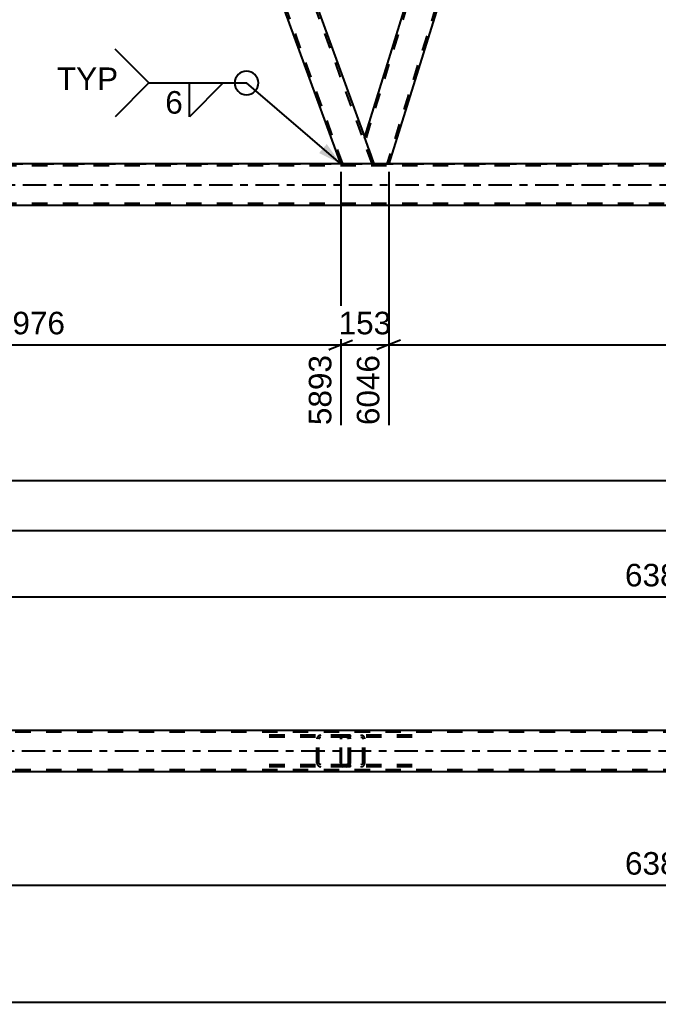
# Model space of a CAD drawing. Header units: millimetres. Extents: x 0 to 841, y 0 to 594.
# Drawn here: x 289.1 to 370.2, y 206.5 to 331.4 of the extents above; entities that cross this region are included whole.
import ezdxf

# ---------------------------------------------------------------- set-up
doc = ezdxf.new("R2010")
doc.units = ezdxf.units.MM
doc.linetypes.add('DXK_LINE_DOT2', pattern=[3.9198, 1.9599, -1.9599])
doc.linetypes.add('DXK_LINE_DOT3', pattern=[5.9187, 2.979, -0.9799, 0.9799, -0.9799])
doc.styles.add('Arial', font='arial.ttf', dxfattribs={"height": 0.2})

# ---------------------------------------------------------------- blocks, each defined once
blk = doc.blocks.new('Part-318892383-4267 - 4224')
at = {"color": 2, "linetype": 'Continuous'}
for p, q in [((369.58, 434.28), (332.88, 316.53)), ((370.9, 434.28), (369.58, 434.28)), ((370.9, 434.28), (372.44, 430.03)), ((372.44, 430.03), (335.98, 313.06)), ((334.14, 313.06), (332.88, 316.53))]:
    blk.add_line(p, q, dxfattribs=at)
at = {"color": 7, "linetype": 'DXK_LINE_DOT2'}
for p, q in [((369.83, 434.28), (333.01, 316.16)), ((372.31, 430.4), (335.73, 313.06)), ((335.98, 313.06), (334.14, 313.06))]:
    blk.add_line(p, q, dxfattribs=at)
blk = doc.blocks.new('Part-318892383-4348 - 4224')
at = {"color": 7, "linetype": 'DXK_LINE_DOT2'}
for p, q in [((778.64, 312.82), (94.15, 312.82)), ((240.48, 313.06), (778.64, 313.06)), ((778.64, 308.02), (94.15, 308.02))]:
    blk.add_line(p, q, dxfattribs=at)
at = {"color": 2, "linetype": 'Continuous'}
for p, q in [((495.69, 313.06), (255.68, 313.06)), ((495.69, 307.78), (255.68, 307.78))]:
    blk.add_line(p, q, dxfattribs=at)
at = {"color": 7, "linetype": 'DXK_LINE_DOT3'}
blk.add_line((94.15, 310.42), (778.64, 310.42), dxfattribs=at)
blk = doc.blocks.new('Part-318892383-4586 - 4224')
at = {"color": 2, "linetype": 'Continuous'}
for p, q in [((290.02, 434.28), (285.76, 434.28)), ((290.02, 434.28), (332.88, 316.53)), ((329.88, 313.06), (287.31, 430.03))]:
    blk.add_line(p, q, dxfattribs=at)
at = {"color": 7, "linetype": 'DXK_LINE_DOT2'}
for p, q in [((285.76, 434.28), (287.31, 430.03)), ((330.14, 313.06), (286.02, 434.28)), ((286.02, 434.28), (286.04, 434.28)), ((333.88, 313.06), (289.76, 434.28)), ((334.14, 313.06), (332.88, 316.53)), ((334.14, 313.06), (329.88, 313.06))]:
    blk.add_line(p, q, dxfattribs=at)
blk = doc.blocks.new('Part-318892383-3739 - 3679')
at = {"color": 2, "linetype": 'Continuous'}
for p, q in [((105.86, 241.09), (764.77, 241.09)), ((497.25, 235.81), (248.04, 235.81))]:
    blk.add_line(p, q, dxfattribs=at)
at = {"color": 7, "linetype": 'DXK_LINE_DOT2'}
for p, q in [((764.77, 240.85), (105.86, 240.85)), ((764.77, 236.05), (105.86, 236.05))]:
    blk.add_line(p, q, dxfattribs=at)
at = {"color": 7, "linetype": 'DXK_LINE_DOT3'}
blk.add_line((105.86, 238.45), (764.77, 238.45), dxfattribs=at)
blk = doc.blocks.new('Part-318892383-3936 - 3679')
at = {"color": 7, "linetype": 'DXK_LINE_DOT2'}
for p, q in [((329.86, 240.16), (329.84, 239.97)), ((329.84, 236.93), (329.84, 239.97)), ((329.92, 240.31), (329.86, 240.16)), ((330.01, 240.42), (329.92, 240.31)), ((329.97, 239.97), (329.98, 240.06)), ((329.97, 236.93), (329.97, 239.97)), ((329.98, 240.06), (330.01, 240.14)), ((330.11, 240.45), (330.01, 240.42)), ((330.01, 240.14), (330.06, 240.19)), ((330.06, 240.19), (330.11, 240.21)), ((338.97, 240.45), (330.11, 240.45)), ((338.97, 240.21), (330.11, 240.21)), ((331.1, 240.21), (331.1, 240.45)), ((332.64, 240.42), (332.44, 240.45)), ((332.44, 240.21), (332.54, 240.19)), ((332.54, 240.19), (332.62, 240.14)), ((332.62, 240.14), (332.68, 240.06)), ((332.68, 240.06), (332.69, 239.97)), ((332.69, 236.93), (332.69, 239.97)), ((332.95, 239.97), (332.91, 240.16)), ((332.95, 236.93), (332.95, 239.97)), ((329.84, 236.93), (329.86, 236.75)), ((329.86, 236.75), (329.92, 236.59)), ((329.92, 236.59), (330.01, 236.49)), ((329.98, 236.84), (329.97, 236.93)), ((330.01, 236.76), (329.98, 236.84)), ((330.06, 236.71), (330.01, 236.76)), ((330.01, 236.49), (330.11, 236.45)), ((330.11, 236.69), (330.06, 236.71)), ((338.97, 236.69), (330.11, 236.69)), ((338.97, 236.45), (330.11, 236.45)), ((331.1, 236.45), (331.1, 236.69)), ((332.54, 236.71), (332.44, 236.69)), ((332.44, 236.45), (332.64, 236.49)), ((332.62, 236.76), (332.54, 236.71)), ((332.68, 236.84), (332.62, 236.76)), ((332.69, 236.93), (332.68, 236.84)), ((332.91, 236.75), (332.95, 236.93))]:
    blk.add_line(p, q, dxfattribs=at)
for centre, start, end in [((332.46, 239.96), 23.8494, 68.8059), ((332.46, 236.95), 291.1941, 336.1506)]:
    blk.add_arc(centre, 0.492, start, end, dxfattribs=at)
blk = doc.blocks.new('Part-318892383-3906 - 3679')
at = {"color": 7, "linetype": 'DXK_LINE_DOT2'}
for p, q in [((330.59, 240.45), (319.74, 240.45)), ((330.59, 240.21), (319.74, 240.21)), ((326.88, 240.16), (326.84, 239.97)), ((326.84, 236.93), (326.84, 239.97)), ((327.1, 239.97), (327.12, 240.06)), ((327.1, 236.93), (327.1, 239.97)), ((327.12, 240.06), (327.17, 240.14)), ((327.36, 240.45), (327.16, 240.42)), ((327.17, 240.14), (327.26, 240.19)), ((327.26, 240.19), (327.36, 240.21)), ((330.79, 240.42), (330.59, 240.45)), ((330.59, 240.21), (330.69, 240.19)), ((330.69, 240.19), (330.77, 240.14)), ((330.77, 240.14), (330.83, 240.06)), ((330.83, 240.06), (330.85, 239.97)), ((330.85, 236.93), (330.85, 239.97)), ((331.1, 239.97), (331.06, 240.16)), ((331.1, 236.93), (331.1, 239.97)), ((330.59, 236.69), (319.74, 236.69)), ((330.59, 236.45), (319.74, 236.45)), ((326.84, 236.93), (326.88, 236.75)), ((327.12, 236.84), (327.1, 236.93)), ((327.17, 236.76), (327.12, 236.84)), ((327.16, 236.49), (327.36, 236.45)), ((327.26, 236.71), (327.17, 236.76)), ((327.36, 236.69), (327.26, 236.71)), ((330.69, 236.71), (330.59, 236.69)), ((330.59, 236.45), (330.79, 236.49)), ((330.77, 236.76), (330.69, 236.71)), ((330.83, 236.84), (330.77, 236.76)), ((330.85, 236.93), (330.83, 236.84)), ((331.06, 236.75), (331.1, 236.93))]:
    blk.add_line(p, q, dxfattribs=at)
for centre, start, end in [((327.34, 239.95), 110.7583, 155.68), ((330.61, 239.95), 24.32, 69.2417), ((327.34, 236.95), 204.32, 249.2417), ((330.61, 236.95), 290.7583, 335.68)]:
    blk.add_arc(centre, 0.496, start, end, dxfattribs=at)
blk = doc.blocks.new('StraightDimension-318892383-4973 - 4224')
at = {"color": 7, "linetype": 'Continuous'}
for p, q in [((250.85, 312.06), (250.85, 279.87)), ((329.88, 312.06), (329.88, 279.87)), ((252.35, 290.66), (249.35, 289.46)), ((250.85, 290.06), (329.88, 290.06)), ((328.38, 289.46), (331.38, 290.66))]:
    blk.add_line(p, q, dxfattribs=at)
at = {"color": 0}
blk.add_wipeout([(295.41, 290.81), (295.41, 295.01), (285.32, 295.01), (285.32, 290.81)], dxfattribs=at)
at = {"color": 3, "style": 'Arial'}
blk.add_text('1976', height=2.865, dxfattribs=at).set_placement((285.92, 291.41))
at = {"color": 0, "linetype": 'Continuous'}
blk.add_wipeout([(329.28, 289.36), (325.08, 289.36), (325.08, 279.27), (329.28, 279.27)], dxfattribs=at)
at = {"color": 3, "linetype": 'Continuous', "style": 'Arial'}
blk.add_text('5893', height=2.865, rotation=90.0002, dxfattribs=at).set_placement((328.68, 279.87))
blk = doc.blocks.new('StraightDimension-318892383-4989 - 4224')
at = {"color": 7, "linetype": 'Continuous'}
for p, q in [((329.88, 312.06), (329.88, 279.87)), ((335.98, 312.06), (335.98, 279.87)), ((328.38, 289.46), (331.38, 290.66)), ((329.88, 290.06), (335.98, 290.06)), ((337.48, 290.66), (334.48, 289.46))]:
    blk.add_line(p, q, dxfattribs=at)
at = {"color": 0}
blk.add_wipeout([(336.87, 290.81), (336.87, 295.01), (329, 295.01), (329, 290.81)], dxfattribs=at)
at = {"color": 0, "linetype": 'Continuous'}
blk.add_wipeout([(335.38, 289.36), (331.18, 289.36), (331.18, 279.27), (335.38, 279.27)], dxfattribs=at)
at = {"color": 3, "style": 'Arial'}
blk.add_text('153', height=2.865, dxfattribs=at).set_placement((329.6, 291.41))
at = {"color": 3, "linetype": 'Continuous', "style": 'Arial'}
blk.add_text('6046', height=2.865, rotation=90.0002, dxfattribs=at).set_placement((334.78, 279.87))
blk = doc.blocks.new('StraightDimension-318892383-5265 - 4224')
at = {"color": 7, "linetype": 'Continuous'}
blk.add_line((49.87, 272.81), (787.9, 272.81), dxfattribs=at)
blk = doc.blocks.new('StraightDimension-318892383-5009 - 4224')
at = {"color": 7, "linetype": 'Continuous'}
for p, q in [((335.98, 312.06), (335.98, 279.87)), ((415.02, 312.06), (415.02, 279.87)), ((337.48, 290.66), (334.48, 289.46)), ((335.98, 290.06), (415.02, 290.06)), ((413.52, 289.46), (416.52, 290.66))]:
    blk.add_line(p, q, dxfattribs=at)
at = {"color": 0}
blk.add_wipeout([(380.55, 290.81), (380.55, 295.01), (370.45, 295.01), (370.45, 290.81)], dxfattribs=at)
at = {"color": 3, "style": 'Arial'}
blk.add_text('1976', height=2.865, dxfattribs=at).set_placement((371.05, 291.41))
at = {"color": 0, "linetype": 'Continuous'}
blk.add_wipeout([(414.42, 289.36), (410.22, 289.36), (410.22, 279.27), (414.42, 279.27)], dxfattribs=at)
at = {"color": 3, "linetype": 'Continuous', "style": 'Arial'}
blk.add_text('8022', height=2.865, rotation=90.0002, dxfattribs=at).set_placement((413.82, 279.87))
blk = doc.blocks.new('StraightDimension-318892383-14960 - 3679')
at = {"color": 7, "linetype": 'Continuous'}
blk.add_line((242.84, 258.02), (498.05, 258.02), dxfattribs=at)
at = {"color": 0}
blk.add_wipeout([(375.49, 258.77), (375.49, 262.97), (365.4, 262.97), (365.4, 258.77)], dxfattribs=at)
at = {"color": 3, "style": 'Arial'}
blk.add_text('6380', height=2.865, dxfattribs=at).set_placement((366, 259.37))
blk = doc.blocks.new('StraightDimension-318892383-4041 - 3679')
at = {"color": 7, "linetype": 'Continuous'}
blk.add_line((96.6, 206.5), (774.03, 206.5), dxfattribs=at)
blk = doc.blocks.new('StraightDimension-318892383-14767 - 3679')
at = {"color": 7, "linetype": 'Continuous'}
blk.add_line((242.84, 221.38), (498.05, 221.38), dxfattribs=at)
at = {"color": 0}
blk.add_wipeout([(375.49, 222.13), (375.49, 226.33), (365.4, 226.33), (365.4, 222.13)], dxfattribs=at)
at = {"color": 3, "style": 'Arial'}
blk.add_text('6380', height=2.865, dxfattribs=at).set_placement((366, 222.73))
blk = doc.blocks.new('StraightDimension-318892383-14891 - 3679')
at = {"color": 7, "linetype": 'Continuous'}
blk.add_line((97.24, 266.47), (773.39, 266.47), dxfattribs=at)
blk = doc.blocks.new('WeldMark-318892383-5801 - 4224')
at = {"linetype": 'Continuous'}
blk.add_hatch(color=30, dxfattribs=at).paths.add_polyline_path([(328.1, 315.59), (329.88, 313.06), (327.12, 314.45)])
at = {"color": 3, "linetype": 'Continuous'}
for p, q in [((305.47, 323.36), (301.19, 327.64)), ((305.47, 323.36), (301.19, 319.07)), ((310.65, 323.36), (314.94, 323.36)), ((314.94, 323.36), (310.65, 319.07)), ((310.65, 319.07), (310.65, 323.36))]:
    blk.add_line(p, q, dxfattribs=at)
at = {"color": 30, "linetype": 'Continuous'}
for p in [(305.47, 323.36), (329.88, 313.06)]:
    blk.add_line(p, (317.9, 323.36), dxfattribs=at)
at = {"color": 3, "linetype": 'Continuous'}
for start, end in [(90, 270), (270, 90)]:
    blk.add_arc((317.9, 323.36), 1.5, start, end, dxfattribs=at)
at = {"color": 0}
blk.add_wipeout([(310, 319.26), (310, 322.66), (307.37, 322.66), (307.37, 319.26)], dxfattribs=at)
at = {"color": 3, "style": 'Arial'}
blk.add_text('6', height=2.87, dxfattribs=at).set_placement((307.57, 319.46))
at = {"color": 0, "linetype": 'Continuous'}
blk.add_wipeout([(301.57, 322.46), (301.57, 325.46), (293.8, 325.46), (293.8, 322.46)], dxfattribs=at)
blk.add_wipeout([(301.57, 322.46), (301.57, 325.46), (293.8, 325.46), (293.8, 322.46)], dxfattribs=at)
at = {"color": 3, "linetype": 'Continuous', "style": 'Arial'}
blk.add_text('TYP', height=2.865, dxfattribs=at).set_placement((293.8, 322.46))

msp = doc.modelspace()

# ---------------------------------------------------------------- block references
for name in ['Part-318892383-4586 - 4224', 'Part-318892383-4267 - 4224', 'Part-318892383-4348 - 4224', 'StraightDimension-318892383-14960 - 3679', 'Part-318892383-3739 - 3679', 'Part-318892383-3906 - 3679', 'Part-318892383-3936 - 3679', 'StraightDimension-318892383-4041 - 3679']:
    msp.add_blockref(name, (0, 0))

# ---------------------------------------------------------------- next in the draw order: block references
for name in ['StraightDimension-318892383-4973 - 4224', 'StraightDimension-318892383-14767 - 3679']:
    msp.add_blockref(name, (0, 0))

# ---------------------------------------------------------------- next in the draw order: block references
msp.add_blockref('StraightDimension-318892383-4989 - 4224', (0, 0))

# ---------------------------------------------------------------- next in the draw order: block references
msp.add_blockref('StraightDimension-318892383-5265 - 4224', (0, 0))

# ---------------------------------------------------------------- next in the draw order: block references
for name in ['WeldMark-318892383-5801 - 4224', 'StraightDimension-318892383-5009 - 4224', 'StraightDimension-318892383-14891 - 3679']:
    msp.add_blockref(name, (0, 0))

doc.saveas('drawing.dxf')
